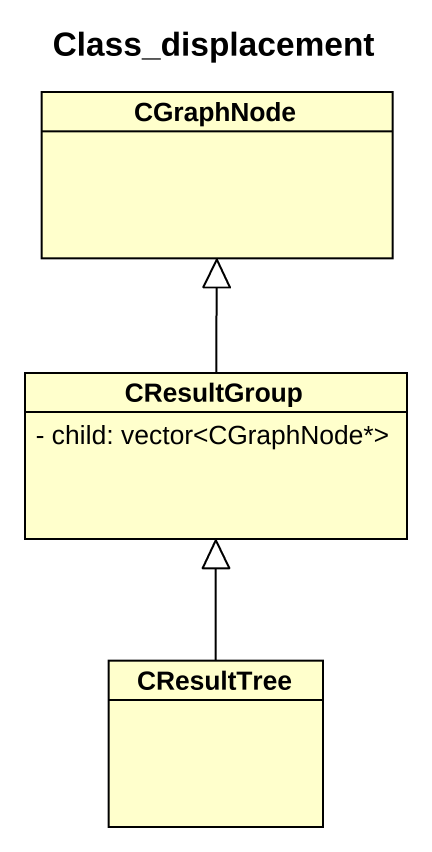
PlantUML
@startuml
title Class_displacement
hide circle
hide empty members
skinparam classAttributeIconSize 0
class CGraphNode
class CResultGroup {
  - child: vector<CGraphNode*>
}
class CResultTree
CResultGroup -up-|> CGraphNode
CResultTree -up-|> CResultGroup
@enduml
